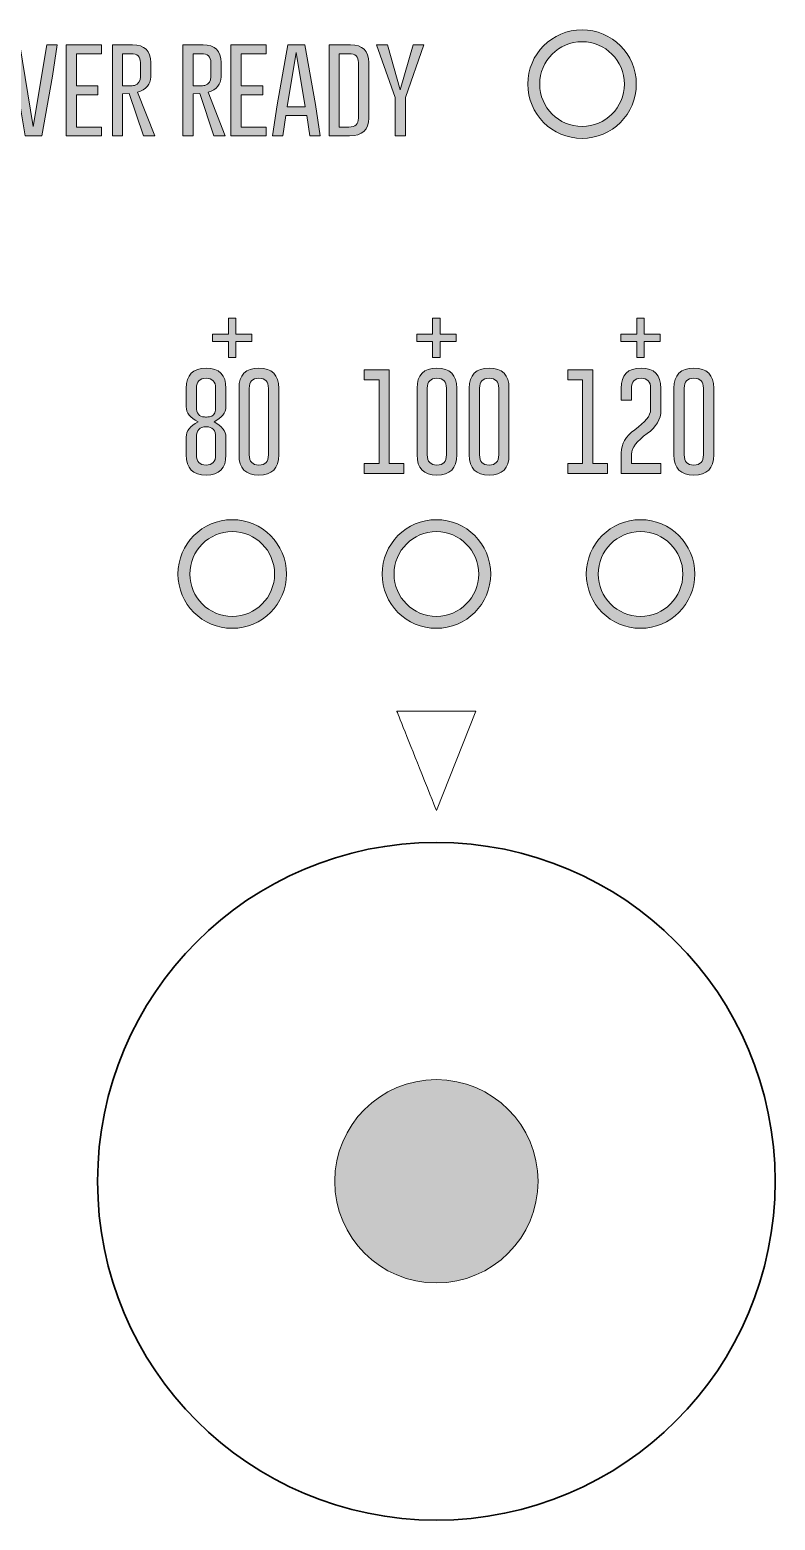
# Model space of a CAD drawing. Header units: inches. Extents: x 4 to 48, y -48 to -4.
# Drawn here: x 26 to 48, y -48 to -4.02 of the extents above; entities that cross this region are included whole.
import ezdxf

# ---------------------------------------------------------------- set-up
doc = ezdxf.new("R2010")
doc.units = ezdxf.units.IN
doc.header["$MEASUREMENT"] = 0
doc.layers.add('20mm-2-dials +100', color=7, linetype='Continuous')

# ---------------------------------------------------------------- blocks, each defined once
blk = doc.blocks.new('block 3')
at = {"layer": '20mm-2-dials +100', "true_color": 0x231f20}
h = blk.add_hatch(color=250, dxfattribs=at)
h.dxf.hatch_style = 2
edge = h.paths.add_edge_path()
edge.add_spline(control_points=[(42.299, -4.02), (41.415, -4.02), (40.696, -4.739), (40.696, -5.622), (40.696, -6.506), (41.415, -7.225), (42.299, -7.225), (43.182, -7.225), (43.901, -6.506), (43.901, -5.622), (43.901, -4.739), (43.182, -4.02), (42.299, -4.02), (42.299, -4.02), (42.299, -4.02), (42.299, -4.02)], knot_values=[0, 0, 0, 0, 1, 1, 1, 2, 2, 2, 3, 3, 3, 4, 4, 4, 5, 5, 5, 5], degree=3, periodic=1)
edge = h.paths.add_edge_path()
edge.add_spline(control_points=[(42.299, -4.372), (42.989, -4.372), (43.549, -4.932), (43.549, -5.622), (43.549, -6.313), (42.989, -6.872), (42.299, -6.872), (41.608, -6.872), (41.049, -6.313), (41.049, -5.622), (41.049, -4.932), (41.608, -4.372), (42.299, -4.372)], knot_values=[0, 0, 0, 0, 0.352778, 0.352778, 0.352778, 0.705556, 0.705556, 0.705556, 1.058333, 1.058333, 1.058333, 1.411111, 1.411111, 1.411111, 1.411111], degree=3, periodic=0)
edge.add_line((42.299, -4.372), (42.299, -4.372))
at = {"layer": '20mm-2-dials +100', "lineweight": 0}
for points, knots in [([(42.299, -4.02), (41.415, -4.02), (40.696, -4.739), (40.696, -5.622), (40.696, -6.506), (41.415, -7.225), (42.299, -7.225), (43.182, -7.225), (43.901, -6.506), (43.901, -5.622), (43.901, -4.739), (43.182, -4.02), (42.299, -4.02), (42.299, -4.02), (42.299, -4.02), (42.299, -4.02)], [0, 0, 0, 0, 1, 1, 1, 2, 2, 2, 3, 3, 3, 4, 4, 4, 5, 5, 5, 5]), ([(42.299, -4.372), (42.989, -4.372), (43.549, -4.932), (43.549, -5.622), (43.549, -6.313), (42.989, -6.872), (42.299, -6.872), (41.608, -6.872), (41.049, -6.313), (41.049, -5.622), (41.049, -4.932), (41.608, -4.372), (42.299, -4.372)], [0, 0, 0, 0, 1, 1, 1, 2, 2, 2, 3, 3, 3, 4, 4, 4, 4])]:
    blk.add_open_spline(points, degree=3, knots=knots, dxfattribs=at)
blk = doc.blocks.new('block 2')
at = {"layer": '20mm-2-dials +100'}
blk.add_blockref('block 3', (0, 0), dxfattribs=at)
blk = doc.blocks.new('block 4')
at = {"layer": '20mm-2-dials +100', "true_color": 0x231f20}
h = blk.add_hatch(color=250, dxfattribs=at)
h.dxf.hatch_style = 2
h.paths.add_polyline_path([(26.104, -6.871), (26.502, -4.463), (26.808, -4.463), (26.668, -5.386), (26.353, -7.148), (25.859, -7.148), (25.547, -5.262), (25.237, -7.148), (24.739, -7.148), (24.423, -5.383), (24.285, -4.463), (24.589, -4.463), (24.987, -6.869), (25.386, -4.463), (25.705, -4.463)])
h = blk.add_hatch(color=250, dxfattribs=at)
h.dxf.hatch_style = 2
h.paths.add_polyline_path([(28.01, -5.676), (28.01, -5.936), (27.374, -5.936), (27.374, -6.888), (28.112, -6.888), (28.112, -7.148), (27.072, -7.148), (27.072, -4.463), (28.112, -4.463), (28.112, -4.724), (27.374, -4.724), (27.374, -5.676)])
h = blk.add_hatch(color=250, dxfattribs=at)
h.dxf.hatch_style = 2
edge = h.paths.add_edge_path()
edge.add_spline(control_points=[(28.437, -4.463), (28.437, -4.463), (29.033, -4.463), (29.033, -4.463), (29.389, -4.464), (29.568, -4.639), (29.568, -4.987), (29.568, -4.987), (29.568, -5.412), (29.568, -5.412), (29.568, -5.628), (29.439, -5.778), (29.181, -5.862), (29.181, -5.862), (29.692, -7.148), (29.692, -7.148), (29.692, -7.148), (29.357, -7.148), (29.357, -7.148), (29.357, -7.148), (28.935, -5.897), (28.935, -5.897), (28.935, -5.897), (28.739, -5.907), (28.739, -5.907), (28.739, -5.907), (28.739, -7.148), (28.739, -7.148), (28.739, -7.148), (28.437, -7.148), (28.437, -7.148), (28.437, -7.148), (28.437, -4.463), (28.437, -4.463)], knot_values=[0, 0, 0, 0, 1, 1, 1, 2, 2, 2, 3, 3, 3, 4, 4, 4, 5, 5, 5, 6, 6, 6, 7, 7, 7, 8, 8, 8, 9, 9, 9, 10, 10, 10, 11, 11, 11, 11], degree=3, periodic=1)
edge = h.paths.add_edge_path()
edge.add_spline(control_points=[(28.739, -4.724), (28.739, -4.724), (28.739, -5.676), (28.739, -5.676), (28.739, -5.676), (28.925, -5.676), (28.925, -5.676), (29, -5.676), (29.054, -5.67), (29.088, -5.66), (29.206, -5.617), (29.265, -5.534), (29.265, -5.412), (29.265, -5.412), (29.265, -4.987), (29.265, -4.987), (29.265, -4.812), (29.171, -4.724), (28.985, -4.724), (28.985, -4.724), (28.739, -4.724), (28.739, -4.724)], knot_values=[0, 0, 0, 0, 1, 1, 1, 2, 2, 2, 3, 3, 3, 4, 4, 4, 5, 5, 5, 6, 6, 6, 7, 7, 7, 7], degree=3, periodic=1)
h = blk.add_hatch(color=250, dxfattribs=at)
h.dxf.hatch_style = 2
edge = h.paths.add_edge_path()
edge.add_spline(control_points=[(30.516, -4.463), (30.516, -4.463), (31.112, -4.463), (31.112, -4.463), (31.468, -4.464), (31.647, -4.639), (31.647, -4.987), (31.647, -4.987), (31.647, -5.412), (31.647, -5.412), (31.647, -5.628), (31.518, -5.778), (31.26, -5.862), (31.26, -5.862), (31.771, -7.148), (31.771, -7.148), (31.771, -7.148), (31.436, -7.148), (31.436, -7.148), (31.436, -7.148), (31.014, -5.897), (31.014, -5.897), (31.014, -5.897), (30.818, -5.907), (30.818, -5.907), (30.818, -5.907), (30.818, -7.148), (30.818, -7.148), (30.818, -7.148), (30.516, -7.148), (30.516, -7.148), (30.516, -7.148), (30.516, -4.463), (30.516, -4.463)], knot_values=[0, 0, 0, 0, 1, 1, 1, 2, 2, 2, 3, 3, 3, 4, 4, 4, 5, 5, 5, 6, 6, 6, 7, 7, 7, 8, 8, 8, 9, 9, 9, 10, 10, 10, 11, 11, 11, 11], degree=3, periodic=1)
edge = h.paths.add_edge_path()
edge.add_spline(control_points=[(30.818, -4.724), (30.818, -4.724), (30.818, -5.676), (30.818, -5.676), (30.818, -5.676), (31.004, -5.676), (31.004, -5.676), (31.079, -5.676), (31.133, -5.67), (31.167, -5.66), (31.285, -5.617), (31.344, -5.534), (31.344, -5.412), (31.344, -5.412), (31.344, -4.987), (31.344, -4.987), (31.344, -4.812), (31.25, -4.724), (31.064, -4.724), (31.064, -4.724), (30.818, -4.724), (30.818, -4.724)], knot_values=[0, 0, 0, 0, 1, 1, 1, 2, 2, 2, 3, 3, 3, 4, 4, 4, 5, 5, 5, 6, 6, 6, 7, 7, 7, 7], degree=3, periodic=1)
h = blk.add_hatch(color=250, dxfattribs=at)
h.dxf.hatch_style = 2
h.paths.add_polyline_path([(32.873, -5.676), (32.873, -5.936), (32.237, -5.936), (32.237, -6.888), (32.975, -6.888), (32.975, -7.148), (31.935, -7.148), (31.935, -4.463), (32.975, -4.463), (32.975, -4.724), (32.237, -4.724), (32.237, -5.676)])
h = blk.add_hatch(color=250, dxfattribs=at)
h.dxf.hatch_style = 2
h.paths.add_polyline_path([(34.428, -6.226), (34.569, -7.148), (34.262, -7.148), (34.172, -6.548), (33.558, -6.548), (33.466, -7.148), (33.161, -7.148), (33.299, -6.232), (33.615, -4.463), (34.113, -4.463)])
h.paths.add_polyline_path([(34.132, -6.288), (33.863, -4.691), (33.594, -6.288)])
h = blk.add_hatch(color=250, dxfattribs=at)
h.dxf.hatch_style = 2
edge = h.paths.add_edge_path()
edge.add_spline(control_points=[(34.832, -4.463), (34.832, -4.463), (35.467, -4.463), (35.467, -4.463), (35.824, -4.464), (36.003, -4.639), (36.003, -4.987), (36.003, -4.987), (36.003, -6.626), (36.003, -6.626), (36.003, -6.973), (35.814, -7.147), (35.436, -7.148), (35.436, -7.148), (34.832, -7.148), (34.832, -7.148), (34.832, -7.148), (34.832, -4.463), (34.832, -4.463)], knot_values=[0, 0, 0, 0, 1, 1, 1, 2, 2, 2, 3, 3, 3, 4, 4, 4, 5, 5, 5, 6, 6, 6, 6], degree=3, periodic=1)
edge = h.paths.add_edge_path()
edge.add_spline(control_points=[(35.134, -4.724), (35.134, -4.724), (35.134, -6.888), (35.134, -6.888), (35.134, -6.888), (35.418, -6.888), (35.418, -6.888), (35.606, -6.888), (35.7, -6.801), (35.7, -6.626), (35.7, -6.626), (35.7, -4.987), (35.7, -4.987), (35.7, -4.812), (35.606, -4.724), (35.418, -4.724), (35.418, -4.724), (35.134, -4.724), (35.134, -4.724)], knot_values=[0, 0, 0, 0, 1, 1, 1, 2, 2, 2, 3, 3, 3, 4, 4, 4, 5, 5, 5, 6, 6, 6, 6], degree=3, periodic=1)
h = blk.add_hatch(color=250, dxfattribs=at)
h.dxf.hatch_style = 2
h.paths.add_polyline_path([(36.553, -4.463), (36.933, -5.787), (37.313, -4.463), (37.634, -4.463), (37.085, -6.018), (37.085, -7.148), (36.782, -7.148), (36.782, -6.018), (36.235, -4.463)])
at = {"layer": '20mm-2-dials +100', "lineweight": 0}
for points in [[(26.104, -6.871), (26.502, -4.463), (26.808, -4.463), (26.668, -5.386), (26.353, -7.148), (25.859, -7.148), (25.547, -5.262), (25.237, -7.148), (24.739, -7.148), (24.423, -5.383), (24.285, -4.463), (24.589, -4.463), (24.987, -6.869), (25.386, -4.463), (25.705, -4.463), (26.104, -6.871)], [(28.01, -5.676), (28.01, -5.936), (27.374, -5.936), (27.374, -6.888), (28.112, -6.888), (28.112, -7.148), (27.072, -7.148), (27.072, -4.463), (28.112, -4.463), (28.112, -4.724), (27.374, -4.724), (27.374, -5.676), (28.01, -5.676)], [(32.873, -5.676), (32.873, -5.936), (32.237, -5.936), (32.237, -6.888), (32.975, -6.888), (32.975, -7.148), (31.935, -7.148), (31.935, -4.463), (32.975, -4.463), (32.975, -4.724), (32.237, -4.724), (32.237, -5.676), (32.873, -5.676)], [(34.428, -6.226), (34.569, -7.148), (34.262, -7.148), (34.172, -6.548), (33.558, -6.548), (33.466, -7.148), (33.161, -7.148), (33.299, -6.232), (33.615, -4.463), (34.113, -4.463), (34.428, -6.226)], [(34.132, -6.288), (33.863, -4.691), (33.594, -6.288), (34.132, -6.288)], [(36.553, -4.463), (36.933, -5.787), (37.313, -4.463), (37.634, -4.463), (37.085, -6.018), (37.085, -7.148), (36.782, -7.148), (36.782, -6.018), (36.235, -4.463), (36.553, -4.463)]]:
    blk.add_lwpolyline(points, dxfattribs=at)
for points, knots in [([(28.437, -4.463), (28.437, -4.463), (29.033, -4.463), (29.033, -4.463), (29.389, -4.464), (29.568, -4.639), (29.568, -4.987), (29.568, -4.987), (29.568, -5.412), (29.568, -5.412), (29.568, -5.628), (29.439, -5.778), (29.181, -5.862), (29.181, -5.862), (29.692, -7.148), (29.692, -7.148), (29.692, -7.148), (29.357, -7.148), (29.357, -7.148), (29.357, -7.148), (28.935, -5.897), (28.935, -5.897), (28.935, -5.897), (28.739, -5.907), (28.739, -5.907), (28.739, -5.907), (28.739, -7.148), (28.739, -7.148), (28.739, -7.148), (28.437, -7.148), (28.437, -7.148), (28.437, -7.148), (28.437, -4.463), (28.437, -4.463)], [0, 0, 0, 0, 1, 1, 1, 2, 2, 2, 3, 3, 3, 4, 4, 4, 5, 5, 5, 6, 6, 6, 7, 7, 7, 8, 8, 8, 9, 9, 9, 10, 10, 10, 11, 11, 11, 11]), ([(28.739, -4.724), (28.739, -4.724), (28.739, -5.676), (28.739, -5.676), (28.739, -5.676), (28.925, -5.676), (28.925, -5.676), (29, -5.676), (29.054, -5.67), (29.088, -5.66), (29.206, -5.617), (29.265, -5.534), (29.265, -5.412), (29.265, -5.412), (29.265, -4.987), (29.265, -4.987), (29.265, -4.812), (29.171, -4.724), (28.985, -4.724), (28.985, -4.724), (28.739, -4.724), (28.739, -4.724)], [0, 0, 0, 0, 1, 1, 1, 2, 2, 2, 3, 3, 3, 4, 4, 4, 5, 5, 5, 6, 6, 6, 7, 7, 7, 7]), ([(30.516, -4.463), (30.516, -4.463), (31.112, -4.463), (31.112, -4.463), (31.468, -4.464), (31.647, -4.639), (31.647, -4.987), (31.647, -4.987), (31.647, -5.412), (31.647, -5.412), (31.647, -5.628), (31.518, -5.778), (31.26, -5.862), (31.26, -5.862), (31.771, -7.148), (31.771, -7.148), (31.771, -7.148), (31.436, -7.148), (31.436, -7.148), (31.436, -7.148), (31.014, -5.897), (31.014, -5.897), (31.014, -5.897), (30.818, -5.907), (30.818, -5.907), (30.818, -5.907), (30.818, -7.148), (30.818, -7.148), (30.818, -7.148), (30.516, -7.148), (30.516, -7.148), (30.516, -7.148), (30.516, -4.463), (30.516, -4.463)], [0, 0, 0, 0, 1, 1, 1, 2, 2, 2, 3, 3, 3, 4, 4, 4, 5, 5, 5, 6, 6, 6, 7, 7, 7, 8, 8, 8, 9, 9, 9, 10, 10, 10, 11, 11, 11, 11]), ([(30.818, -4.724), (30.818, -4.724), (30.818, -5.676), (30.818, -5.676), (30.818, -5.676), (31.004, -5.676), (31.004, -5.676), (31.079, -5.676), (31.133, -5.67), (31.167, -5.66), (31.285, -5.617), (31.344, -5.534), (31.344, -5.412), (31.344, -5.412), (31.344, -4.987), (31.344, -4.987), (31.344, -4.812), (31.25, -4.724), (31.064, -4.724), (31.064, -4.724), (30.818, -4.724), (30.818, -4.724)], [0, 0, 0, 0, 1, 1, 1, 2, 2, 2, 3, 3, 3, 4, 4, 4, 5, 5, 5, 6, 6, 6, 7, 7, 7, 7]), ([(34.832, -4.463), (34.832, -4.463), (35.467, -4.463), (35.467, -4.463), (35.824, -4.464), (36.003, -4.639), (36.003, -4.987), (36.003, -4.987), (36.003, -6.626), (36.003, -6.626), (36.003, -6.973), (35.814, -7.147), (35.436, -7.148), (35.436, -7.148), (34.832, -7.148), (34.832, -7.148), (34.832, -7.148), (34.832, -4.463), (34.832, -4.463)], [0, 0, 0, 0, 1, 1, 1, 2, 2, 2, 3, 3, 3, 4, 4, 4, 5, 5, 5, 6, 6, 6, 6]), ([(35.134, -4.724), (35.134, -4.724), (35.134, -6.888), (35.134, -6.888), (35.134, -6.888), (35.418, -6.888), (35.418, -6.888), (35.606, -6.888), (35.7, -6.801), (35.7, -6.626), (35.7, -6.626), (35.7, -4.987), (35.7, -4.987), (35.7, -4.812), (35.606, -4.724), (35.418, -4.724), (35.418, -4.724), (35.134, -4.724), (35.134, -4.724)], [0, 0, 0, 0, 1, 1, 1, 2, 2, 2, 3, 3, 3, 4, 4, 4, 5, 5, 5, 6, 6, 6, 6])]:
    blk.add_open_spline(points, degree=3, knots=knots, dxfattribs=at)
blk = doc.blocks.new('block 7')
at = {"layer": '20mm-2-dials +100', "true_color": 0x231f20}
h = blk.add_hatch(color=250, dxfattribs=at)
h.dxf.hatch_style = 2
edge = h.paths.add_edge_path()
edge.add_spline(control_points=[(44.025, -18.476), (43.142, -18.476), (42.423, -19.195), (42.423, -20.079), (42.423, -20.962), (43.142, -21.681), (44.025, -21.681), (44.909, -21.681), (45.628, -20.962), (45.628, -20.079), (45.628, -19.195), (44.909, -18.476), (44.025, -18.476), (44.025, -18.476), (44.025, -18.476), (44.025, -18.476)], knot_values=[0, 0, 0, 0, 1, 1, 1, 2, 2, 2, 3, 3, 3, 4, 4, 4, 5, 5, 5, 5], degree=3, periodic=1)
edge = h.paths.add_edge_path()
edge.add_spline(control_points=[(44.025, -18.829), (44.716, -18.829), (45.275, -19.388), (45.275, -20.079), (45.275, -20.769), (44.716, -21.329), (44.025, -21.329), (43.335, -21.329), (42.775, -20.769), (42.775, -20.079), (42.775, -19.388), (43.335, -18.829), (44.025, -18.829)], knot_values=[0, 0, 0, 0, 0.352778, 0.352778, 0.352778, 0.705556, 0.705556, 0.705556, 1.058333, 1.058333, 1.058333, 1.411111, 1.411111, 1.411111, 1.411111], degree=3, periodic=0)
edge.add_line((44.025, -18.829), (44.025, -18.829))
at = {"layer": '20mm-2-dials +100', "lineweight": 0}
for points, knots in [([(44.025, -18.476), (43.142, -18.476), (42.423, -19.195), (42.423, -20.079), (42.423, -20.962), (43.142, -21.681), (44.025, -21.681), (44.909, -21.681), (45.628, -20.962), (45.628, -20.079), (45.628, -19.195), (44.909, -18.476), (44.025, -18.476), (44.025, -18.476), (44.025, -18.476), (44.025, -18.476)], [0, 0, 0, 0, 1, 1, 1, 2, 2, 2, 3, 3, 3, 4, 4, 4, 5, 5, 5, 5]), ([(44.025, -18.829), (44.716, -18.829), (45.275, -19.388), (45.275, -20.079), (45.275, -20.769), (44.716, -21.329), (44.025, -21.329), (43.335, -21.329), (42.775, -20.769), (42.775, -20.079), (42.775, -19.388), (43.335, -18.829), (44.025, -18.829)], [0, 0, 0, 0, 1, 1, 1, 2, 2, 2, 3, 3, 3, 4, 4, 4, 4])]:
    blk.add_open_spline(points, degree=3, knots=knots, dxfattribs=at)
blk = doc.blocks.new('block 6')
at = {"layer": '20mm-2-dials +100'}
blk.add_blockref('block 7', (0, 0), dxfattribs=at)
blk = doc.blocks.new('block 8')
at = {"layer": '20mm-2-dials +100', "true_color": 0x231f20}
h = blk.add_hatch(color=250, dxfattribs=at)
h.dxf.hatch_style = 2
h.paths.add_polyline_path([(43.916, -13.221), (43.444, -13.221), (43.444, -13.003), (43.916, -13.003), (43.916, -12.533), (44.136, -12.533), (44.136, -13.003), (44.605, -13.003), (44.605, -13.221), (44.136, -13.221), (44.136, -13.691), (43.916, -13.691)])
h = blk.add_hatch(color=250, dxfattribs=at)
h.dxf.hatch_style = 2
h.paths.add_polyline_path([(42.618, -14.057), (42.618, -16.813), (43.052, -16.813), (43.052, -17.108), (41.882, -17.108), (41.882, -16.813), (42.317, -16.813), (42.317, -14.351), (41.882, -14.351), (41.882, -14.057)])
h = blk.add_hatch(color=250, dxfattribs=at)
h.dxf.hatch_style = 2
edge = h.paths.add_edge_path()
edge.add_spline(control_points=[(43.455, -16.502), (43.455, -16.239), (43.588, -16.012), (43.854, -15.821), (44.166, -15.6), (44.322, -15.404), (44.323, -15.232), (44.323, -15.232), (44.323, -14.601), (44.323, -14.601), (44.323, -14.402), (44.23, -14.302), (44.043, -14.302), (44.043, -14.302), (44.04, -14.302), (44.04, -14.302), (43.852, -14.302), (43.758, -14.402), (43.758, -14.601), (43.758, -14.601), (43.758, -14.95), (43.758, -14.95), (43.758, -14.95), (43.455, -14.95), (43.455, -14.95), (43.455, -14.95), (43.455, -14.601), (43.455, -14.601), (43.455, -14.203), (43.65, -14.004), (44.04, -14.004), (44.43, -14.004), (44.626, -14.203), (44.626, -14.601), (44.626, -14.601), (44.626, -15.243), (44.626, -15.243), (44.626, -15.511), (44.492, -15.74), (44.226, -15.933), (43.914, -16.155), (43.758, -16.357), (43.758, -16.54), (43.758, -16.54), (43.758, -16.815), (43.758, -16.815), (43.758, -16.815), (44.626, -16.815), (44.626, -16.815), (44.626, -16.815), (44.626, -17.111), (44.626, -17.111), (44.626, -17.111), (43.455, -17.111), (43.455, -17.111), (43.455, -17.111), (43.455, -16.502), (43.455, -16.502)], knot_values=[0, 0, 0, 0, 1, 1, 1, 2, 2, 2, 3, 3, 3, 4, 4, 4, 5, 5, 5, 6, 6, 6, 7, 7, 7, 8, 8, 8, 9, 9, 9, 10, 10, 10, 11, 11, 11, 12, 12, 12, 13, 13, 13, 14, 14, 14, 15, 15, 15, 16, 16, 16, 17, 17, 17, 18, 18, 18, 19, 19, 19, 19], degree=3, periodic=1)
h = blk.add_hatch(color=250, dxfattribs=at)
h.dxf.hatch_style = 2
edge = h.paths.add_edge_path()
edge.add_spline(control_points=[(46.184, -16.565), (46.184, -16.961), (45.988, -17.159), (45.598, -17.159), (45.208, -17.159), (45.013, -16.961), (45.013, -16.565), (45.013, -16.565), (45.013, -14.599), (45.013, -14.599), (45.013, -14.203), (45.208, -14.004), (45.598, -14.004), (45.988, -14.004), (46.184, -14.203), (46.184, -14.599), (46.184, -14.599), (46.184, -16.565), (46.184, -16.565)], knot_values=[0, 0, 0, 0, 1, 1, 1, 2, 2, 2, 3, 3, 3, 4, 4, 4, 5, 5, 5, 6, 6, 6, 6], degree=3, periodic=1)
edge = h.paths.add_edge_path()
edge.add_spline(control_points=[(45.881, -14.599), (45.881, -14.401), (45.787, -14.302), (45.599, -14.302), (45.599, -14.302), (45.596, -14.302), (45.596, -14.302), (45.409, -14.302), (45.315, -14.401), (45.315, -14.599), (45.315, -14.599), (45.315, -16.565), (45.315, -16.565), (45.315, -16.764), (45.409, -16.863), (45.598, -16.863), (45.787, -16.863), (45.881, -16.764), (45.881, -16.565), (45.881, -16.565), (45.881, -14.599), (45.881, -14.599)], knot_values=[0, 0, 0, 0, 1, 1, 1, 2, 2, 2, 3, 3, 3, 4, 4, 4, 5, 5, 5, 6, 6, 6, 7, 7, 7, 7], degree=3, periodic=1)
at = {"layer": '20mm-2-dials +100', "lineweight": 0}
for points in [[(43.916, -13.221), (43.444, -13.221), (43.444, -13.003), (43.916, -13.003), (43.916, -12.533), (44.136, -12.533), (44.136, -13.003), (44.605, -13.003), (44.605, -13.221), (44.136, -13.221), (44.136, -13.691), (43.916, -13.691), (43.916, -13.221)], [(42.618, -14.057), (42.618, -16.813), (43.052, -16.813), (43.052, -17.108), (41.882, -17.108), (41.882, -16.813), (42.317, -16.813), (42.317, -14.351), (41.882, -14.351), (41.882, -14.057), (42.618, -14.057)]]:
    blk.add_lwpolyline(points, dxfattribs=at)
for points, knots in [([(43.455, -16.502), (43.455, -16.239), (43.588, -16.012), (43.854, -15.821), (44.166, -15.6), (44.322, -15.404), (44.323, -15.232), (44.323, -15.232), (44.323, -14.601), (44.323, -14.601), (44.323, -14.402), (44.23, -14.302), (44.043, -14.302), (44.043, -14.302), (44.04, -14.302), (44.04, -14.302), (43.852, -14.302), (43.758, -14.402), (43.758, -14.601), (43.758, -14.601), (43.758, -14.95), (43.758, -14.95), (43.758, -14.95), (43.455, -14.95), (43.455, -14.95), (43.455, -14.95), (43.455, -14.601), (43.455, -14.601), (43.455, -14.203), (43.65, -14.004), (44.04, -14.004), (44.43, -14.004), (44.626, -14.203), (44.626, -14.601), (44.626, -14.601), (44.626, -15.243), (44.626, -15.243), (44.626, -15.511), (44.492, -15.74), (44.226, -15.933), (43.914, -16.155), (43.758, -16.357), (43.758, -16.54), (43.758, -16.54), (43.758, -16.815), (43.758, -16.815), (43.758, -16.815), (44.626, -16.815), (44.626, -16.815), (44.626, -16.815), (44.626, -17.111), (44.626, -17.111), (44.626, -17.111), (43.455, -17.111), (43.455, -17.111), (43.455, -17.111), (43.455, -16.502), (43.455, -16.502)], [0, 0, 0, 0, 1, 1, 1, 2, 2, 2, 3, 3, 3, 4, 4, 4, 5, 5, 5, 6, 6, 6, 7, 7, 7, 8, 8, 8, 9, 9, 9, 10, 10, 10, 11, 11, 11, 12, 12, 12, 13, 13, 13, 14, 14, 14, 15, 15, 15, 16, 16, 16, 17, 17, 17, 18, 18, 18, 19, 19, 19, 19]), ([(46.184, -16.565), (46.184, -16.961), (45.988, -17.159), (45.598, -17.159), (45.208, -17.159), (45.013, -16.961), (45.013, -16.565), (45.013, -16.565), (45.013, -14.599), (45.013, -14.599), (45.013, -14.203), (45.208, -14.004), (45.598, -14.004), (45.988, -14.004), (46.184, -14.203), (46.184, -14.599), (46.184, -14.599), (46.184, -16.565), (46.184, -16.565)], [0, 0, 0, 0, 1, 1, 1, 2, 2, 2, 3, 3, 3, 4, 4, 4, 5, 5, 5, 6, 6, 6, 6]), ([(45.881, -14.599), (45.881, -14.401), (45.787, -14.302), (45.599, -14.302), (45.599, -14.302), (45.596, -14.302), (45.596, -14.302), (45.409, -14.302), (45.315, -14.401), (45.315, -14.599), (45.315, -14.599), (45.315, -16.565), (45.315, -16.565), (45.315, -16.764), (45.409, -16.863), (45.598, -16.863), (45.787, -16.863), (45.881, -16.764), (45.881, -16.565), (45.881, -16.565), (45.881, -14.599), (45.881, -14.599)], [0, 0, 0, 0, 1, 1, 1, 2, 2, 2, 3, 3, 3, 4, 4, 4, 5, 5, 5, 6, 6, 6, 7, 7, 7, 7])]:
    blk.add_open_spline(points, degree=3, knots=knots, dxfattribs=at)
blk = doc.blocks.new('block 5')
at = {"layer": '20mm-2-dials +100'}
for name in ['block 8', 'block 6']:
    blk.add_blockref(name, (0, 0), dxfattribs=at)
blk = doc.blocks.new('block 11')
at = {"layer": '20mm-2-dials +100', "true_color": 0x231f20}
h = blk.add_hatch(color=250, dxfattribs=at)
h.dxf.hatch_style = 2
edge = h.paths.add_edge_path()
edge.add_spline(control_points=[(31.974, -18.476), (31.09, -18.476), (30.371, -19.195), (30.371, -20.079), (30.371, -20.962), (31.09, -21.681), (31.974, -21.681), (32.858, -21.681), (33.577, -20.962), (33.577, -20.079), (33.577, -19.195), (32.858, -18.476), (31.974, -18.476), (31.974, -18.476), (31.974, -18.476), (31.974, -18.476)], knot_values=[0, 0, 0, 0, 1, 1, 1, 2, 2, 2, 3, 3, 3, 4, 4, 4, 5, 5, 5, 5], degree=3, periodic=1)
edge = h.paths.add_edge_path()
edge.add_spline(control_points=[(31.974, -18.829), (32.665, -18.829), (33.224, -19.388), (33.224, -20.079), (33.224, -20.769), (32.665, -21.329), (31.974, -21.329), (31.284, -21.329), (30.724, -20.769), (30.724, -20.079), (30.724, -19.388), (31.284, -18.829), (31.974, -18.829)], knot_values=[0, 0, 0, 0, 0.352778, 0.352778, 0.352778, 0.705556, 0.705556, 0.705556, 1.058333, 1.058333, 1.058333, 1.411111, 1.411111, 1.411111, 1.411111], degree=3, periodic=0)
edge.add_line((31.974, -18.829), (31.974, -18.829))
at = {"layer": '20mm-2-dials +100', "lineweight": 0}
for points, knots in [([(31.974, -18.476), (31.09, -18.476), (30.371, -19.195), (30.371, -20.079), (30.371, -20.962), (31.09, -21.681), (31.974, -21.681), (32.858, -21.681), (33.577, -20.962), (33.577, -20.079), (33.577, -19.195), (32.858, -18.476), (31.974, -18.476), (31.974, -18.476), (31.974, -18.476), (31.974, -18.476)], [0, 0, 0, 0, 1, 1, 1, 2, 2, 2, 3, 3, 3, 4, 4, 4, 5, 5, 5, 5]), ([(31.974, -18.829), (32.665, -18.829), (33.224, -19.388), (33.224, -20.079), (33.224, -20.769), (32.665, -21.329), (31.974, -21.329), (31.284, -21.329), (30.724, -20.769), (30.724, -20.079), (30.724, -19.388), (31.284, -18.829), (31.974, -18.829)], [0, 0, 0, 0, 1, 1, 1, 2, 2, 2, 3, 3, 3, 4, 4, 4, 4])]:
    blk.add_open_spline(points, degree=3, knots=knots, dxfattribs=at)
blk = doc.blocks.new('block 10')
at = {"layer": '20mm-2-dials +100'}
blk.add_blockref('block 11', (0, 0), dxfattribs=at)
blk = doc.blocks.new('block 12')
at = {"layer": '20mm-2-dials +100', "true_color": 0x231f20}
h = blk.add_hatch(color=250, dxfattribs=at)
h.dxf.hatch_style = 2
h.paths.add_polyline_path([(31.864, -13.222), (31.393, -13.222), (31.393, -13.003), (31.864, -13.003), (31.864, -12.533), (32.085, -12.533), (32.085, -13.003), (32.554, -13.003), (32.554, -13.222), (32.085, -13.222), (32.085, -13.691), (31.864, -13.691)])
h = blk.add_hatch(color=250, dxfattribs=at)
h.dxf.hatch_style = 2
edge = h.paths.add_edge_path()
edge.add_spline(control_points=[(30.617, -14.6), (30.617, -14.204), (30.813, -14.005), (31.203, -14.004), (31.593, -14.004), (31.788, -14.203), (31.788, -14.6), (31.788, -14.6), (31.788, -15.141), (31.788, -15.141), (31.788, -15.319), (31.671, -15.469), (31.438, -15.589), (31.671, -15.708), (31.788, -15.857), (31.788, -16.037), (31.788, -16.037), (31.788, -16.565), (31.788, -16.565), (31.788, -16.962), (31.593, -17.161), (31.203, -17.161), (30.813, -17.16), (30.617, -16.961), (30.617, -16.565), (30.617, -16.565), (30.617, -16.037), (30.617, -16.037), (30.617, -15.857), (30.734, -15.708), (30.966, -15.589), (30.734, -15.469), (30.617, -15.319), (30.617, -15.141), (30.617, -15.141), (30.617, -14.6), (30.617, -14.6)], knot_values=[0, 0, 0, 0, 1, 1, 1, 2, 2, 2, 3, 3, 3, 4, 4, 4, 5, 5, 5, 6, 6, 6, 7, 7, 7, 8, 8, 8, 9, 9, 9, 10, 10, 10, 11, 11, 11, 12, 12, 12, 12], degree=3, periodic=1)
edge = h.paths.add_edge_path()
edge.add_spline(control_points=[(30.92, -15.141), (30.917, -15.337), (30.996, -15.438), (31.158, -15.445), (31.175, -15.446), (31.193, -15.446), (31.211, -15.446), (31.279, -15.446), (31.332, -15.439), (31.369, -15.424), (31.45, -15.387), (31.489, -15.293), (31.485, -15.141), (31.485, -15.141), (31.485, -14.6), (31.485, -14.6), (31.485, -14.401), (31.391, -14.302), (31.203, -14.302), (31.014, -14.302), (30.92, -14.401), (30.92, -14.6), (30.92, -14.6), (30.92, -15.141), (30.92, -15.141)], knot_values=[0, 0, 0, 0, 1, 1, 1, 2, 2, 2, 3, 3, 3, 4, 4, 4, 5, 5, 5, 6, 6, 6, 7, 7, 7, 8, 8, 8, 8], degree=3, periodic=1)
edge = h.paths.add_edge_path()
edge.add_spline(control_points=[(30.92, -16.565), (30.92, -16.764), (31.014, -16.863), (31.203, -16.863), (31.391, -16.863), (31.485, -16.764), (31.485, -16.565), (31.485, -16.565), (31.485, -16.04), (31.485, -16.04), (31.489, -15.836), (31.394, -15.734), (31.202, -15.734), (31.011, -15.734), (30.917, -15.836), (30.92, -16.04), (30.92, -16.04), (30.92, -16.565), (30.92, -16.565)], knot_values=[0, 0, 0, 0, 1, 1, 1, 2, 2, 2, 3, 3, 3, 4, 4, 4, 5, 5, 5, 6, 6, 6, 6], degree=3, periodic=1)
h = blk.add_hatch(color=250, dxfattribs=at)
h.dxf.hatch_style = 2
edge = h.paths.add_edge_path()
edge.add_spline(control_points=[(33.346, -16.565), (33.346, -16.961), (33.15, -17.159), (32.76, -17.159), (32.37, -17.159), (32.175, -16.961), (32.175, -16.565), (32.175, -16.565), (32.175, -14.6), (32.175, -14.6), (32.175, -14.203), (32.37, -14.004), (32.76, -14.004), (33.15, -14.004), (33.346, -14.203), (33.346, -14.6), (33.346, -14.6), (33.346, -16.565), (33.346, -16.565)], knot_values=[0, 0, 0, 0, 1, 1, 1, 2, 2, 2, 3, 3, 3, 4, 4, 4, 5, 5, 5, 6, 6, 6, 6], degree=3, periodic=1)
edge = h.paths.add_edge_path()
edge.add_spline(control_points=[(33.044, -14.6), (33.044, -14.401), (32.95, -14.302), (32.761, -14.302), (32.761, -14.302), (32.758, -14.302), (32.758, -14.302), (32.571, -14.302), (32.478, -14.401), (32.478, -14.6), (32.478, -14.6), (32.478, -16.565), (32.478, -16.565), (32.478, -16.764), (32.572, -16.863), (32.76, -16.863), (32.949, -16.863), (33.044, -16.764), (33.044, -16.565), (33.044, -16.565), (33.044, -14.6), (33.044, -14.6)], knot_values=[0, 0, 0, 0, 1, 1, 1, 2, 2, 2, 3, 3, 3, 4, 4, 4, 5, 5, 5, 6, 6, 6, 7, 7, 7, 7], degree=3, periodic=1)
at = {"layer": '20mm-2-dials +100', "lineweight": 0}
blk.add_lwpolyline([(31.864, -13.222), (31.393, -13.222), (31.393, -13.003), (31.864, -13.003), (31.864, -12.533), (32.085, -12.533), (32.085, -13.003), (32.554, -13.003), (32.554, -13.222), (32.085, -13.222), (32.085, -13.691), (31.864, -13.691), (31.864, -13.222)], dxfattribs=at)
for points, knots in [([(30.617, -14.6), (30.617, -14.204), (30.813, -14.005), (31.203, -14.004), (31.593, -14.004), (31.788, -14.203), (31.788, -14.6), (31.788, -14.6), (31.788, -15.141), (31.788, -15.141), (31.788, -15.319), (31.671, -15.469), (31.438, -15.589), (31.671, -15.708), (31.788, -15.857), (31.788, -16.037), (31.788, -16.037), (31.788, -16.565), (31.788, -16.565), (31.788, -16.962), (31.593, -17.161), (31.203, -17.161), (30.813, -17.16), (30.617, -16.961), (30.617, -16.565), (30.617, -16.565), (30.617, -16.037), (30.617, -16.037), (30.617, -15.857), (30.734, -15.708), (30.966, -15.589), (30.734, -15.469), (30.617, -15.319), (30.617, -15.141), (30.617, -15.141), (30.617, -14.6), (30.617, -14.6)], [0, 0, 0, 0, 1, 1, 1, 2, 2, 2, 3, 3, 3, 4, 4, 4, 5, 5, 5, 6, 6, 6, 7, 7, 7, 8, 8, 8, 9, 9, 9, 10, 10, 10, 11, 11, 11, 12, 12, 12, 12]), ([(33.346, -16.565), (33.346, -16.961), (33.15, -17.159), (32.76, -17.159), (32.37, -17.159), (32.175, -16.961), (32.175, -16.565), (32.175, -16.565), (32.175, -14.6), (32.175, -14.6), (32.175, -14.203), (32.37, -14.004), (32.76, -14.004), (33.15, -14.004), (33.346, -14.203), (33.346, -14.6), (33.346, -14.6), (33.346, -16.565), (33.346, -16.565)], [0, 0, 0, 0, 1, 1, 1, 2, 2, 2, 3, 3, 3, 4, 4, 4, 5, 5, 5, 6, 6, 6, 6]), ([(30.92, -15.141), (30.917, -15.337), (30.996, -15.438), (31.158, -15.445), (31.175, -15.446), (31.193, -15.446), (31.211, -15.446), (31.279, -15.446), (31.332, -15.439), (31.369, -15.424), (31.45, -15.387), (31.489, -15.293), (31.485, -15.141), (31.485, -15.141), (31.485, -14.6), (31.485, -14.6), (31.485, -14.401), (31.391, -14.302), (31.203, -14.302), (31.014, -14.302), (30.92, -14.401), (30.92, -14.6), (30.92, -14.6), (30.92, -15.141), (30.92, -15.141)], [0, 0, 0, 0, 1, 1, 1, 2, 2, 2, 3, 3, 3, 4, 4, 4, 5, 5, 5, 6, 6, 6, 7, 7, 7, 8, 8, 8, 8]), ([(33.044, -14.6), (33.044, -14.401), (32.95, -14.302), (32.761, -14.302), (32.761, -14.302), (32.758, -14.302), (32.758, -14.302), (32.571, -14.302), (32.478, -14.401), (32.478, -14.6), (32.478, -14.6), (32.478, -16.565), (32.478, -16.565), (32.478, -16.764), (32.572, -16.863), (32.76, -16.863), (32.949, -16.863), (33.044, -16.764), (33.044, -16.565), (33.044, -16.565), (33.044, -14.6), (33.044, -14.6)], [0, 0, 0, 0, 1, 1, 1, 2, 2, 2, 3, 3, 3, 4, 4, 4, 5, 5, 5, 6, 6, 6, 7, 7, 7, 7]), ([(30.92, -16.565), (30.92, -16.764), (31.014, -16.863), (31.203, -16.863), (31.391, -16.863), (31.485, -16.764), (31.485, -16.565), (31.485, -16.565), (31.485, -16.04), (31.485, -16.04), (31.489, -15.836), (31.394, -15.734), (31.202, -15.734), (31.011, -15.734), (30.917, -15.836), (30.92, -16.04), (30.92, -16.04), (30.92, -16.565), (30.92, -16.565)], [0, 0, 0, 0, 1, 1, 1, 2, 2, 2, 3, 3, 3, 4, 4, 4, 5, 5, 5, 6, 6, 6, 6])]:
    blk.add_open_spline(points, degree=3, knots=knots, dxfattribs=at)
blk = doc.blocks.new('block 9')
at = {"layer": '20mm-2-dials +100'}
for name in ['block 12', 'block 10']:
    blk.add_blockref(name, (0, 0), dxfattribs=at)
blk = doc.blocks.new('block 27')
at = {"layer": '20mm-2-dials +100', "true_color": 0x231f20}
h = blk.add_hatch(color=250, dxfattribs=at)
h.dxf.hatch_style = 2
edge = h.paths.add_edge_path()
edge.add_spline(control_points=[(38, -18.476), (37.116, -18.476), (36.397, -19.195), (36.397, -20.079), (36.397, -20.962), (37.116, -21.681), (38, -21.681), (38.884, -21.681), (39.603, -20.962), (39.603, -20.079), (39.603, -19.195), (38.884, -18.476), (38, -18.476), (38, -18.476), (38, -18.476), (38, -18.476)], knot_values=[0, 0, 0, 0, 1, 1, 1, 2, 2, 2, 3, 3, 3, 4, 4, 4, 5, 5, 5, 5], degree=3, periodic=1)
edge = h.paths.add_edge_path()
edge.add_spline(control_points=[(38, -18.829), (38.69, -18.829), (39.25, -19.388), (39.25, -20.079), (39.25, -20.769), (38.69, -21.329), (38, -21.329), (37.31, -21.329), (36.75, -20.769), (36.75, -20.079), (36.75, -19.388), (37.31, -18.829), (38, -18.829)], knot_values=[0, 0, 0, 0, 0.352778, 0.352778, 0.352778, 0.705556, 0.705556, 0.705556, 1.058333, 1.058333, 1.058333, 1.411111, 1.411111, 1.411111, 1.411111], degree=3, periodic=0)
edge.add_line((38, -18.829), (38, -18.829))
at = {"layer": '20mm-2-dials +100', "lineweight": 0}
for points, knots in [([(38, -18.476), (37.116, -18.476), (36.397, -19.195), (36.397, -20.079), (36.397, -20.962), (37.116, -21.681), (38, -21.681), (38.884, -21.681), (39.603, -20.962), (39.603, -20.079), (39.603, -19.195), (38.884, -18.476), (38, -18.476), (38, -18.476), (38, -18.476), (38, -18.476)], [0, 0, 0, 0, 1, 1, 1, 2, 2, 2, 3, 3, 3, 4, 4, 4, 5, 5, 5, 5]), ([(38, -18.829), (38.69, -18.829), (39.25, -19.388), (39.25, -20.079), (39.25, -20.769), (38.69, -21.329), (38, -21.329), (37.31, -21.329), (36.75, -20.769), (36.75, -20.079), (36.75, -19.388), (37.31, -18.829), (38, -18.829)], [0, 0, 0, 0, 1, 1, 1, 2, 2, 2, 3, 3, 3, 4, 4, 4, 4])]:
    blk.add_open_spline(points, degree=3, knots=knots, dxfattribs=at)
blk = doc.blocks.new('block 26')
at = {"layer": '20mm-2-dials +100'}
blk.add_blockref('block 27', (0, 0), dxfattribs=at)
blk = doc.blocks.new('block 28')
at = {"layer": '20mm-2-dials +100', "true_color": 0x231f20}
h = blk.add_hatch(color=250, dxfattribs=at)
h.dxf.hatch_style = 2
h.paths.add_polyline_path([(37.89, -13.221), (37.419, -13.221), (37.419, -13.003), (37.89, -13.003), (37.89, -12.533), (38.11, -12.533), (38.11, -13.003), (38.58, -13.003), (38.58, -13.221), (38.11, -13.221), (38.11, -13.691), (37.89, -13.691)])
h = blk.add_hatch(color=250, dxfattribs=at)
h.dxf.hatch_style = 2
h.paths.add_polyline_path([(36.608, -14.057), (36.608, -16.813), (37.042, -16.813), (37.042, -17.108), (35.872, -17.108), (35.872, -16.813), (36.308, -16.813), (36.308, -14.351), (35.872, -14.351), (35.872, -14.057)])
h = blk.add_hatch(color=250, dxfattribs=at)
h.dxf.hatch_style = 2
edge = h.paths.add_edge_path()
edge.add_spline(control_points=[(38.6, -16.565), (38.6, -16.961), (38.405, -17.159), (38.014, -17.159), (37.625, -17.159), (37.43, -16.961), (37.43, -16.565), (37.43, -16.565), (37.43, -14.599), (37.43, -14.599), (37.43, -14.203), (37.625, -14.004), (38.014, -14.004), (38.405, -14.004), (38.6, -14.203), (38.6, -14.599), (38.6, -14.599), (38.6, -16.565), (38.6, -16.565)], knot_values=[0, 0, 0, 0, 1, 1, 1, 2, 2, 2, 3, 3, 3, 4, 4, 4, 5, 5, 5, 6, 6, 6, 6], degree=3, periodic=1)
edge = h.paths.add_edge_path()
edge.add_spline(control_points=[(38.298, -14.599), (38.298, -14.401), (38.204, -14.302), (38.016, -14.302), (38.016, -14.302), (38.013, -14.302), (38.013, -14.302), (37.826, -14.302), (37.732, -14.401), (37.732, -14.599), (37.732, -14.599), (37.732, -16.565), (37.732, -16.565), (37.732, -16.764), (37.826, -16.863), (38.014, -16.863), (38.203, -16.863), (38.298, -16.764), (38.298, -16.565), (38.298, -16.565), (38.298, -14.599), (38.298, -14.599)], knot_values=[0, 0, 0, 0, 1, 1, 1, 2, 2, 2, 3, 3, 3, 4, 4, 4, 5, 5, 5, 6, 6, 6, 7, 7, 7, 7], degree=3, periodic=1)
h = blk.add_hatch(color=250, dxfattribs=at)
h.dxf.hatch_style = 2
edge = h.paths.add_edge_path()
edge.add_spline(control_points=[(40.143, -16.565), (40.143, -16.961), (39.948, -17.159), (39.557, -17.159), (39.167, -17.159), (38.972, -16.961), (38.972, -16.565), (38.972, -16.565), (38.972, -14.599), (38.972, -14.599), (38.972, -14.203), (39.167, -14.004), (39.557, -14.004), (39.948, -14.004), (40.143, -14.203), (40.143, -14.599), (40.143, -14.599), (40.143, -16.565), (40.143, -16.565)], knot_values=[0, 0, 0, 0, 1, 1, 1, 2, 2, 2, 3, 3, 3, 4, 4, 4, 5, 5, 5, 6, 6, 6, 6], degree=3, periodic=1)
edge = h.paths.add_edge_path()
edge.add_spline(control_points=[(39.84, -14.599), (39.84, -14.401), (39.746, -14.302), (39.558, -14.302), (39.558, -14.302), (39.555, -14.302), (39.555, -14.302), (39.368, -14.302), (39.275, -14.401), (39.275, -14.599), (39.275, -14.599), (39.275, -16.565), (39.275, -16.565), (39.275, -16.764), (39.369, -16.863), (39.557, -16.863), (39.746, -16.863), (39.84, -16.764), (39.84, -16.565), (39.84, -16.565), (39.84, -14.599), (39.84, -14.599)], knot_values=[0, 0, 0, 0, 1, 1, 1, 2, 2, 2, 3, 3, 3, 4, 4, 4, 5, 5, 5, 6, 6, 6, 7, 7, 7, 7], degree=3, periodic=1)
at = {"layer": '20mm-2-dials +100', "lineweight": 0}
for points in [[(37.89, -13.221), (37.419, -13.221), (37.419, -13.003), (37.89, -13.003), (37.89, -12.533), (38.11, -12.533), (38.11, -13.003), (38.58, -13.003), (38.58, -13.221), (38.11, -13.221), (38.11, -13.691), (37.89, -13.691), (37.89, -13.221)], [(36.608, -14.057), (36.608, -16.813), (37.042, -16.813), (37.042, -17.108), (35.872, -17.108), (35.872, -16.813), (36.308, -16.813), (36.308, -14.351), (35.872, -14.351), (35.872, -14.057), (36.608, -14.057)]]:
    blk.add_lwpolyline(points, dxfattribs=at)
for points, knots in [([(38.6, -16.565), (38.6, -16.961), (38.405, -17.159), (38.014, -17.159), (37.625, -17.159), (37.43, -16.961), (37.43, -16.565), (37.43, -16.565), (37.43, -14.599), (37.43, -14.599), (37.43, -14.203), (37.625, -14.004), (38.014, -14.004), (38.405, -14.004), (38.6, -14.203), (38.6, -14.599), (38.6, -14.599), (38.6, -16.565), (38.6, -16.565)], [0, 0, 0, 0, 1, 1, 1, 2, 2, 2, 3, 3, 3, 4, 4, 4, 5, 5, 5, 6, 6, 6, 6]), ([(40.143, -16.565), (40.143, -16.961), (39.948, -17.159), (39.557, -17.159), (39.167, -17.159), (38.972, -16.961), (38.972, -16.565), (38.972, -16.565), (38.972, -14.599), (38.972, -14.599), (38.972, -14.203), (39.167, -14.004), (39.557, -14.004), (39.948, -14.004), (40.143, -14.203), (40.143, -14.599), (40.143, -14.599), (40.143, -16.565), (40.143, -16.565)], [0, 0, 0, 0, 1, 1, 1, 2, 2, 2, 3, 3, 3, 4, 4, 4, 5, 5, 5, 6, 6, 6, 6]), ([(38.298, -14.599), (38.298, -14.401), (38.204, -14.302), (38.016, -14.302), (38.016, -14.302), (38.013, -14.302), (38.013, -14.302), (37.826, -14.302), (37.732, -14.401), (37.732, -14.599), (37.732, -14.599), (37.732, -16.565), (37.732, -16.565), (37.732, -16.764), (37.826, -16.863), (38.014, -16.863), (38.203, -16.863), (38.298, -16.764), (38.298, -16.565), (38.298, -16.565), (38.298, -14.599), (38.298, -14.599)], [0, 0, 0, 0, 1, 1, 1, 2, 2, 2, 3, 3, 3, 4, 4, 4, 5, 5, 5, 6, 6, 6, 7, 7, 7, 7]), ([(39.84, -14.599), (39.84, -14.401), (39.746, -14.302), (39.558, -14.302), (39.558, -14.302), (39.555, -14.302), (39.555, -14.302), (39.368, -14.302), (39.275, -14.401), (39.275, -14.599), (39.275, -14.599), (39.275, -16.565), (39.275, -16.565), (39.275, -16.764), (39.369, -16.863), (39.557, -16.863), (39.746, -16.863), (39.84, -16.764), (39.84, -16.565), (39.84, -16.565), (39.84, -14.599), (39.84, -14.599)], [0, 0, 0, 0, 1, 1, 1, 2, 2, 2, 3, 3, 3, 4, 4, 4, 5, 5, 5, 6, 6, 6, 7, 7, 7, 7])]:
    blk.add_open_spline(points, degree=3, knots=knots, dxfattribs=at)
blk = doc.blocks.new('block 25')
at = {"layer": '20mm-2-dials +100'}
for name in ['block 28', 'block 26']:
    blk.add_blockref(name, (0, 0), dxfattribs=at)

msp = doc.modelspace()

# ---------------------------------------------------------------- hatches: boundary and pattern name
at = {"layer": '20mm-2-dials +100', "true_color": 0x231f20}
h = msp.add_hatch(color=250, dxfattribs=at)
h.dxf.hatch_style = 2
edge = h.paths.add_edge_path()
edge.add_spline(control_points=[(41, -38), (41, -39.657), (39.657, -41), (38, -41), (36.343, -41), (35, -39.657), (35, -38), (35, -36.343), (36.343, -35), (38, -35), (39.657, -35), (41, -36.343), (41, -38)], knot_values=[0, 0, 0, 0, 1, 1, 1, 2, 2, 2, 3, 3, 3, 4, 4, 4, 4], degree=3, periodic=1)

# ---------------------------------------------------------------- linework, layer by layer
at = {"layer": '20mm-2-dials +100', "color": 250, "lineweight": 9, "true_color": 0x231f20}
msp.add_open_spline([(37.567, -25.971), (37.234, -25.136), (36.831, -24.125), (36.831, -24.125), (36.831, -24.125), (39.169, -24.125), (39.169, -24.125), (39.169, -24.125), (38, -27.057), (38, -27.057), (38, -27.057), (37.801, -26.558), (37.567, -25.971)], degree=3, knots=[0, 0, 0, 0, 1, 1, 1, 2, 2, 2, 3, 3, 3, 4, 4, 4, 4], dxfattribs=at)
at = {"layer": '20mm-2-dials +100', "color": 250, "lineweight": 35, "true_color": 0x231f20}
msp.add_open_spline([(48, -38), (48, -43.523), (43.523, -48), (38, -48), (32.477, -48), (28, -43.523), (28, -38), (28, -32.477), (32.477, -28), (38, -28), (43.523, -28), (48, -32.477), (48, -38)], degree=3, knots=[0, 0, 0, 0, 1, 1, 1, 2, 2, 2, 3, 3, 3, 4, 4, 4, 4], dxfattribs=at)
at = {"layer": '20mm-2-dials +100', "lineweight": 0}
msp.add_open_spline([(41, -38), (41, -39.657), (39.657, -41), (38, -41), (36.343, -41), (35, -39.657), (35, -38), (35, -36.343), (36.343, -35), (38, -35), (39.657, -35), (41, -36.343), (41, -38)], degree=3, knots=[0, 0, 0, 0, 1, 1, 1, 2, 2, 2, 3, 3, 3, 4, 4, 4, 4], dxfattribs=at)

# ---------------------------------------------------------------- block references
at = {"layer": '20mm-2-dials +100'}
for name in ['block 4', 'block 2', 'block 9', 'block 25', 'block 5']:
    msp.add_blockref(name, (0, 0), dxfattribs=at)

doc.saveas('drawing.dxf')
